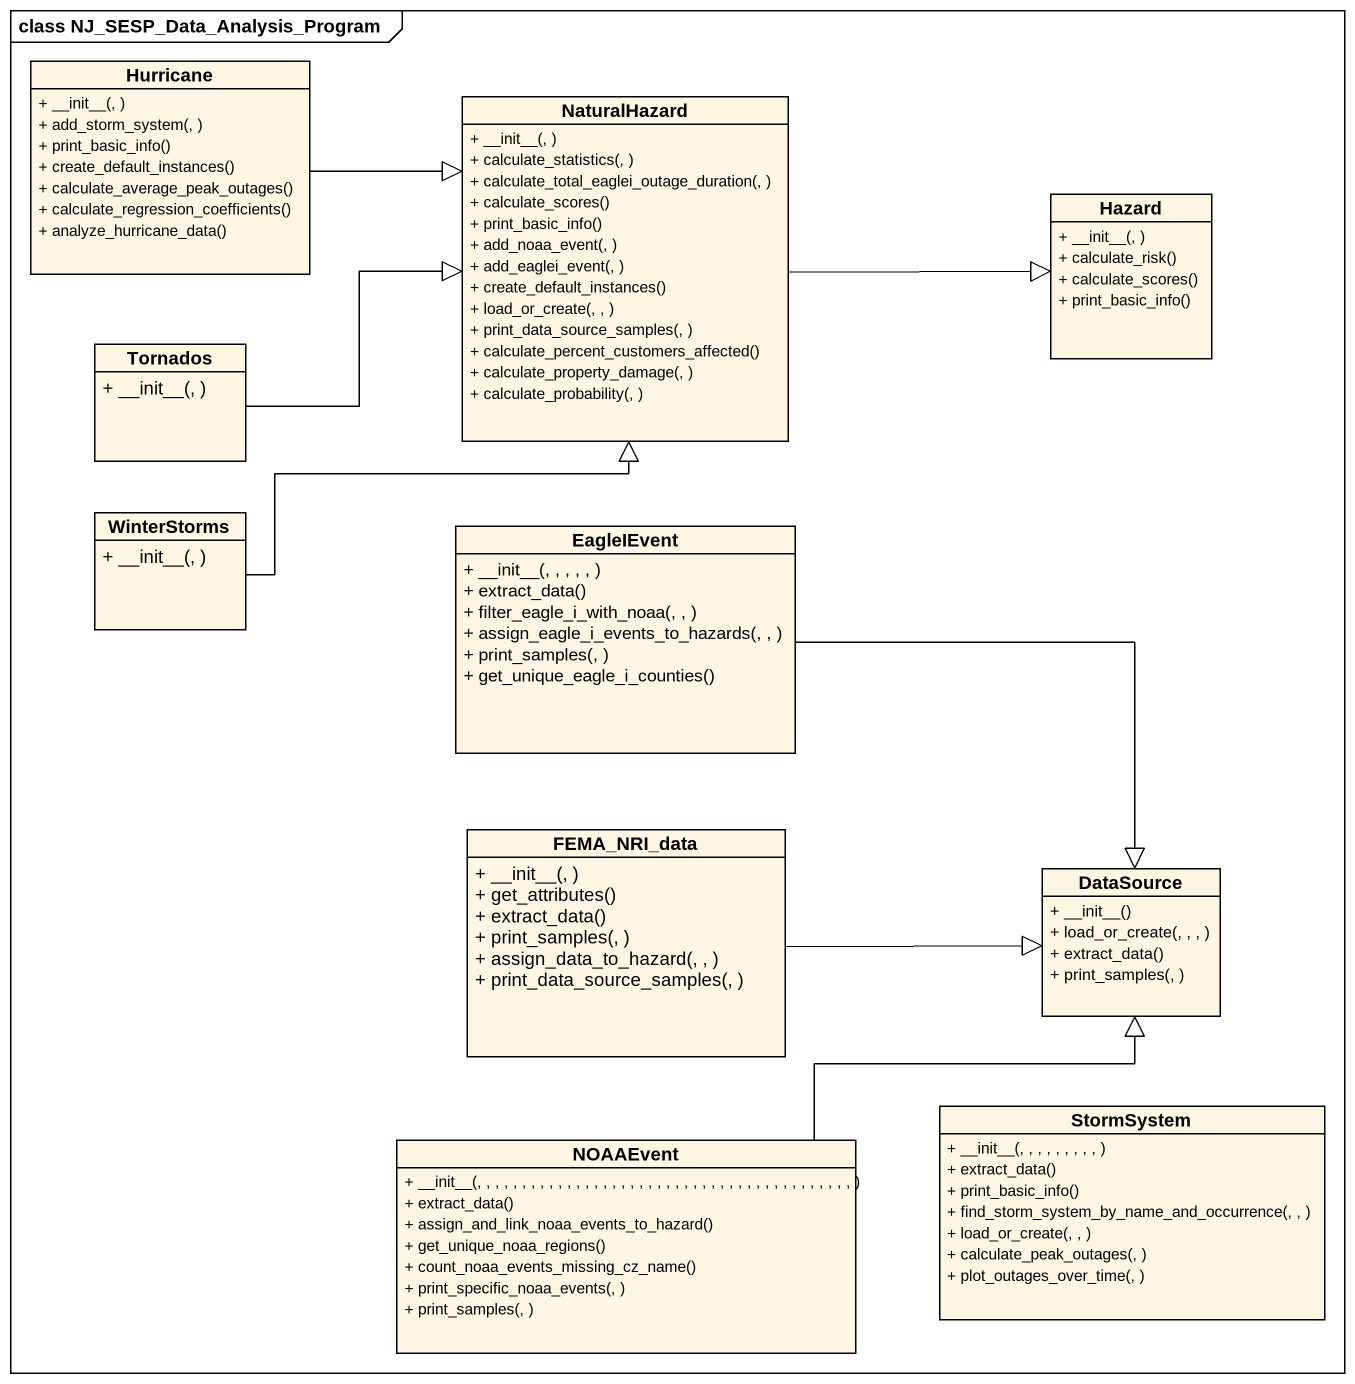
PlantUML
@startuml
mainframe class NJ_SESP_Data_Analysis_Program
hide circle
hide empty members
skinparam classAttributeIconSize 0
class Hurricane {
  + ~__init~__(, )
  + add_storm_system(, )
  + print_basic_info()
  + create_default_instances()
  + calculate_average_peak_outages()
  + calculate_regression_coefficients()
  + analyze_hurricane_data()
}
class NaturalHazard {
  + ~__init~__(, )
  + calculate_statistics(, )
  + calculate_total_eaglei_outage_duration(, )
  + calculate_scores()
  + print_basic_info()
  + add_noaa_event(, )
  + add_eaglei_event(, )
  + create_default_instances()
  + load_or_create(, , )
  + print_data_source_samples(, )
  + calculate_percent_customers_affected()
  + calculate_property_damage(, )
  + calculate_probability(, )
}
class Hazard {
  + ~__init~__(, )
  + calculate_risk()
  + calculate_scores()
  + print_basic_info()
}
class Tornados {
  + ~__init~__(, )
}
class WinterStorms {
  + ~__init~__(, )
}
class EagleIEvent {
  + ~__init~__(, , , , , )
  + extract_data()
  + filter_eagle_i_with_noaa(, , )
  + assign_eagle_i_events_to_hazards(, , )
  + print_samples(, )
  + get_unique_eagle_i_counties()
}
class FEMA_NRI_data {
  + ~__init~__(, )
  + get_attributes()
  + extract_data()
  + print_samples(, )
  + assign_data_to_hazard(, , )
  + print_data_source_samples(, )
}
class DataSource {
  + ~__init~__()
  + load_or_create(, , , )
  + extract_data()
  + print_samples(, )
}
class NOAAEvent {
  + ~__init~__(, , , , , , , , , , , , , , , , , , , , , , , , , , , , , , , , , , , , , , , , , , )
  + extract_data()
  + assign_and_link_noaa_events_to_hazard()
  + get_unique_noaa_regions()
  + count_noaa_events_missing_cz_name()
  + print_specific_noaa_events(, )
  + print_samples(, )
}
class StormSystem {
  + ~__init~__(, , , , , , , , , )
  + extract_data()
  + print_basic_info()
  + find_storm_system_by_name_and_occurrence(, , )
  + load_or_create(, , )
  + calculate_peak_outages(, )
  + plot_outages_over_time(, )
}
Hurricane -right-|> NaturalHazard
NaturalHazard -right-|> Hazard
Tornados -right-|> NaturalHazard
WinterStorms -up-|> NaturalHazard
EagleIEvent -right-|> DataSource
FEMA_NRI_data -right-|> DataSource
NOAAEvent -up-|> DataSource
@enduml
